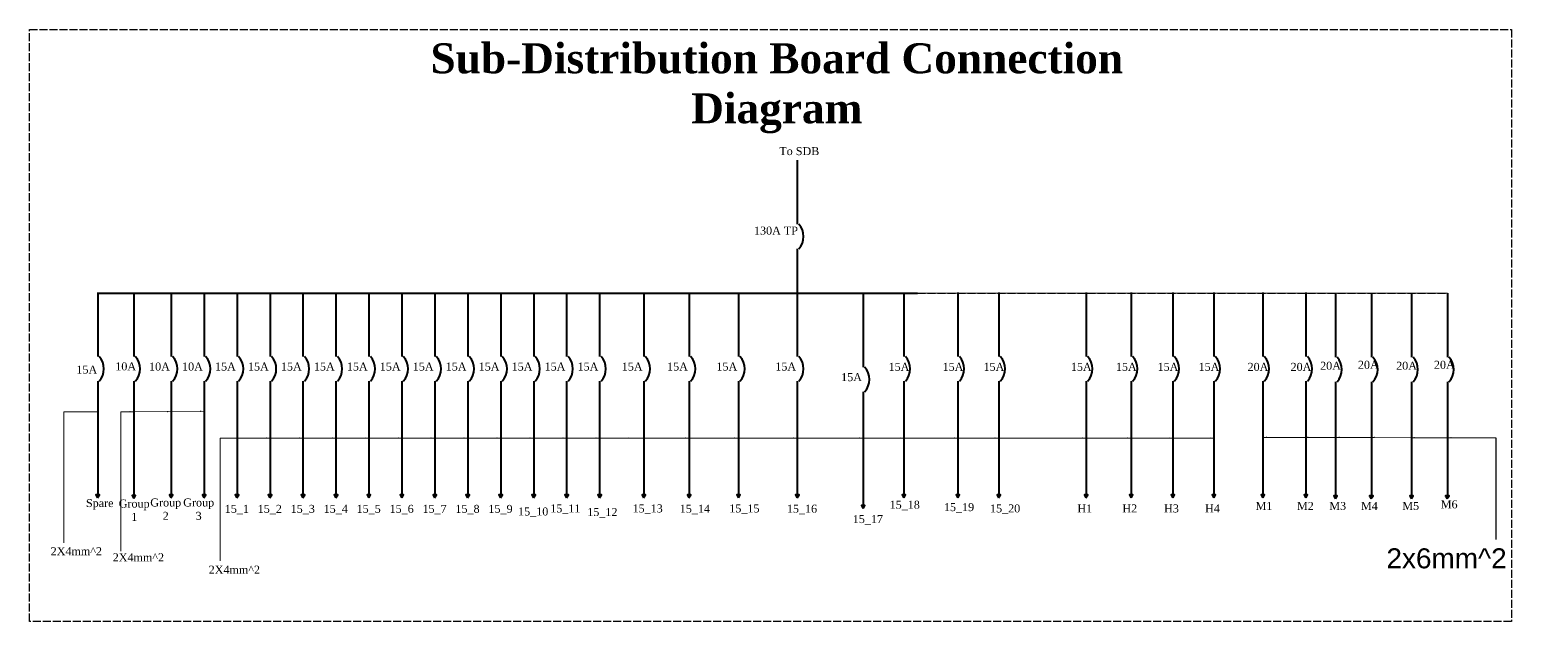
# Model space of a CAD drawing. Header units: inches. Extents: x 1396 to 31789, y 4626 to 27828.
# Drawn here: x 22591 to 24813, y 24993 to 25880 of the extents above; entities that cross this region are included whole.
import ezdxf

# ---------------------------------------------------------------- set-up
doc = ezdxf.new("R2010")
doc.units = ezdxf.units.IN
doc.header["$MEASUREMENT"] = 0
doc.linetypes.add('ACAD_ISO02W100', pattern=[15, 12, -3])
doc.layers.add('bed and sufa', color=90, linetype='Continuous')
doc.layers.add('text', color=6, linetype='Continuous', lineweight=9)
doc.styles.add('A', font='times.ttf', dxfattribs={"height": 12})
doc.styles.add('Komol Dim', font='ARIALN.TTF')
doc.styles.get("Standard").update_dxf_attribs({"font": 'arial.ttf'})
doc.dimstyles.new('komol Dim', dxfattribs={"dimscale": 0, "dimtxt": 6, "dimasz": 2, "dimexe": 0.5, "dimexo": 0, "dimgap": 0, "dimtad": 2, "dimdec": 1, "dimzin": 3, "dimdsep": 46, "dimlunit": 4, "dimtxsty": 'Komol Dim', "dimblk": 'do.col', "dimcen": 1, "dimdle": 1, "dimclrd": 7, "dimclre": 8, "dimclrt": 256, "dimaunit": 1, "dimadec": 0, "dimazin": 0, "dimtfac": 1, "dimtdec": 1, "dimtofl": 0, "dimtmove": 2, "dimatfit": 3, "dimfxl": 1, "dimtfill": 1, "dimtfillclr": 3, "dimtolj": 1, "dimtzin": 0, "dimlwd": 13, "dimlwe": 13, "dimarcsym": 0})

# ---------------------------------------------------------------- blocks, each defined once
blk = doc.blocks.new('do.col')
at = {"color": 0, "linetype": 'ByBlock', "lineweight": -2}
for p in [(-1, 0), (0, 1), (0, -1), (1, 0)]:
    blk.add_line(p, (0, 0), dxfattribs=at)
at = {"color": 3, "const_width": 0.375}
blk.add_lwpolyline([(-0.1875, 0, 1), (0.1875, 0, 1)], format="xyb", close=True, dxfattribs=at)

msp = doc.modelspace()

# ---------------------------------------------------------------- linework, layer by layer
at = {"color": 7, "lineweight": 40}
for p, q in [((23742.23, 25684.93), (23742.23, 25588.85)), ((23742.23, 25551.64), (23742.23, 25486.44)), ((22693.03, 25486.44), (22693.03, 25390.36)), ((22747.21, 25486.44), (22747.21, 25390.36)), ((22803.2, 25486.44), (22803.2, 25390.36)), ((22852.62, 25486.44), (22852.62, 25390.36)), ((22902.04, 25486.44), (22902.04, 25390.36)), ((22951.47, 25486.44), (22951.47, 25390.36)), ((23000.89, 25486.44), (23000.89, 25390.36)), ((23050.31, 25486.44), (23050.31, 25390.36)), ((23099.73, 25486.44), (23099.73, 25390.36)), ((23149.16, 25486.44), (23149.16, 25390.36)), ((23198.58, 25486.44), (23198.58, 25390.36)), ((23248, 25486.44), (23248, 25390.36)), ((23297.43, 25486.44), (23297.43, 25390.36)), ((23346.85, 25486.44), (23346.85, 25390.36)), ((23396.27, 25486.44), (23396.27, 25390.36)), ((23445.7, 25486.44), (23445.7, 25390.36)), ((23512, 25486.44), (23512, 25390.36)), ((23580, 25486.44), (23580, 25390.36)), ((23654, 25486.44), (23654, 25390.36)), ((23742.23, 25486.44), (23742.23, 25390.36)), ((23841, 25486.44), (23841, 25374.41)), ((23902, 25486.44), (23902, 25390.36)), ((23983, 25486.44), (23983, 25390.36)), ((24044.34, 25486.44), (24044.34, 25390.36)), ((24175.34, 25486.44), (24175.34, 25390.36)), ((24242.84, 25486.44), (24242.84, 25390.36)), ((24305.34, 25486.44), (24305.34, 25390.36)), ((24366.84, 25486.44), (24366.84, 25390.36)), ((24440.34, 25486.44), (24440.34, 25390.36)), ((24504.84, 25486.44), (24504.84, 25390.36)), ((22693.03, 25485.37), (23922.45, 25485.37)), ((24549.38, 25485.37), (24549.38, 25389.28)), ((24603.11, 25485.37), (24603.11, 25389.28)), ((24663.38, 25485.37), (24663.38, 25389.28)), ((24717.11, 25485.37), (24717.11, 25389.28)), ((22693.03, 25353.22), (22693.03, 25182.65)), ((22747.21, 25353.22), (22747.21, 25182.65)), ((22803.2, 25353.22), (22803.2, 25182.65)), ((22852.62, 25353.22), (22852.62, 25182.65)), ((22902.04, 25353.22), (22902.04, 25182.65)), ((22951.47, 25353.22), (22951.47, 25182.65)), ((23000.89, 25353.22), (23000.89, 25182.65)), ((23050.31, 25353.22), (23050.31, 25182.65)), ((23099.73, 25353.22), (23099.73, 25182.65)), ((23149.16, 25353.22), (23149.16, 25182.65)), ((23198.58, 25353.22), (23198.58, 25182.65)), ((23248, 25353.22), (23248, 25182.65)), ((23297.43, 25353.22), (23297.43, 25182.65)), ((23346.85, 25353.22), (23346.85, 25182.65)), ((23396.27, 25353.22), (23396.27, 25182.65)), ((23445.7, 25353.22), (23445.7, 25182.65)), ((23512, 25353.22), (23512, 25182.65)), ((23580, 25353.22), (23580, 25182.65)), ((23654, 25353.22), (23654, 25182.65)), ((23742.23, 25353.22), (23742.23, 25182.65)), ((23902, 25353.22), (23902, 25182.65)), ((23983, 25353.22), (23983, 25182.65)), ((24044.34, 25353.22), (24044.34, 25182.65)), ((24175.34, 25353.22), (24175.34, 25182.65)), ((24242.84, 25353.22), (24242.84, 25182.65)), ((24305.34, 25353.22), (24305.34, 25182.65)), ((24366.84, 25353.22), (24366.84, 25182.65)), ((24440.34, 25353.22), (24440.34, 25182.65)), ((24504.84, 25353.22), (24504.84, 25182.65)), ((23841, 25337.27), (23841, 25166.71)), ((24549.38, 25352.14), (24549.38, 25181.58)), ((24603.11, 25352.14), (24603.11, 25181.58)), ((24663.38, 25352.14), (24663.38, 25181.58)), ((24717.11, 25352.14), (24717.11, 25181.58))]:
    msp.add_line(p, q, dxfattribs=at)
at = {"linetype": 'ACAD_ISO02W100'}
msp.add_line((23922.45, 25485.37), (24717.11, 25485.37), dxfattribs=at)
at = {"linetype": 'ByBlock', "lineweight": 25}
msp.add_line((24789.7, 25268.5), (24789.7, 25116), dxfattribs=at)
at = {"color": 7, "lineweight": 40}
for points in [[(22692.8, 25178.31), (22695.66, 25182.65), (22690.39, 25182.65), (22692.8, 25178.31)], [(22747.09, 25177.23), (22749.96, 25181.58), (22744.69, 25181.58), (22747.09, 25177.23)], [(22802.96, 25178.31), (22805.83, 25182.65), (22800.56, 25182.65), (22802.96, 25178.31)], [(22852.39, 25178.31), (22855.25, 25182.65), (22849.98, 25182.65), (22852.39, 25178.31)], [(22901.81, 25178.31), (22904.68, 25182.65), (22899.41, 25182.65), (22901.81, 25178.31)], [(22951.23, 25178.31), (22954.1, 25182.65), (22948.83, 25182.65), (22951.23, 25178.31)], [(23000.66, 25178.31), (23003.52, 25182.65), (22998.25, 25182.65), (23000.66, 25178.31)], [(23050.08, 25178.31), (23052.95, 25182.65), (23047.68, 25182.65), (23050.08, 25178.31)], [(23099.5, 25178.31), (23102.37, 25182.65), (23097.1, 25182.65), (23099.5, 25178.31)], [(23148.93, 25178.31), (23151.79, 25182.65), (23146.52, 25182.65), (23148.93, 25178.31)], [(23198.35, 25178.31), (23201.22, 25182.65), (23195.95, 25182.65), (23198.35, 25178.31)], [(23247.77, 25178.31), (23250.64, 25182.65), (23245.37, 25182.65), (23247.77, 25178.31)], [(23297.19, 25178.31), (23300.06, 25182.65), (23294.79, 25182.65), (23297.19, 25178.31)], [(23346.62, 25178.31), (23349.48, 25182.65), (23344.21, 25182.65), (23346.62, 25178.31)], [(23396.04, 25178.31), (23398.91, 25182.65), (23393.64, 25182.65), (23396.04, 25178.31)], [(23445.46, 25178.31), (23448.33, 25182.65), (23443.06, 25182.65), (23445.46, 25178.31)], [(23511.77, 25178.31), (23514.63, 25182.65), (23509.37, 25182.65), (23511.77, 25178.31)], [(23579.77, 25178.31), (23582.63, 25182.65), (23577.37, 25182.65), (23579.77, 25178.31)], [(23653.77, 25178.31), (23656.63, 25182.65), (23651.37, 25182.65), (23653.77, 25178.31)], [(23742, 25178.31), (23744.87, 25182.65), (23739.6, 25182.65), (23742, 25178.31)], [(23901.77, 25178.31), (23904.63, 25182.65), (23899.37, 25182.65), (23901.77, 25178.31)], [(23982.77, 25178.31), (23985.63, 25182.65), (23980.37, 25182.65), (23982.77, 25178.31)], [(24044.11, 25178.31), (24046.97, 25182.65), (24041.7, 25182.65), (24044.11, 25178.31)], [(24175.11, 25178.31), (24177.97, 25182.65), (24172.7, 25182.65), (24175.11, 25178.31)], [(24242.61, 25178.31), (24245.47, 25182.65), (24240.2, 25182.65), (24242.61, 25178.31)], [(24305.11, 25178.31), (24307.97, 25182.65), (24302.7, 25182.65), (24305.11, 25178.31)], [(24366.61, 25178.31), (24369.47, 25182.65), (24364.2, 25182.65), (24366.61, 25178.31)], [(24440.11, 25178.31), (24442.97, 25182.65), (24437.7, 25182.65), (24440.11, 25178.31)], [(24504.61, 25178.31), (24507.47, 25182.65), (24502.2, 25182.65), (24504.61, 25178.31)], [(24549.08, 25177.07), (24551.95, 25181.42), (24546.68, 25181.42), (24549.08, 25177.07)], [(24602.78, 25177.17), (24605.65, 25181.51), (24600.38, 25181.51), (24602.78, 25177.17)], [(24663.08, 25177.07), (24665.95, 25181.42), (24660.68, 25181.42), (24663.08, 25177.07)], [(24716.78, 25177.17), (24719.65, 25181.51), (24714.38, 25181.51), (24716.78, 25177.17)], [(23840.77, 25162.36), (23843.63, 25166.71), (23838.37, 25166.71), (23840.77, 25162.36)]]:
    msp.add_lwpolyline(points, close=True, dxfattribs=at)
for centre in [(23724.22, 25570.28), (22675.01, 25371.79), (22729.19, 25371.79), (22785.18, 25371.79), (22834.6, 25371.79), (22884.03, 25371.79), (22933.45, 25371.79), (22982.87, 25371.79), (23032.3, 25371.79), (23081.72, 25371.79), (23131.14, 25371.79), (23180.56, 25371.79), (23229.99, 25371.79), (23279.41, 25371.79), (23328.83, 25371.79), (23378.26, 25371.79), (23427.68, 25371.79), (23493.98, 25371.79), (23561.98, 25371.79), (23635.98, 25371.79), (23724.22, 25371.79), (23883.98, 25371.79), (23964.98, 25371.79), (24026.32, 25371.79), (24157.32, 25371.79), (24224.82, 25371.79), (24287.32, 25371.79), (24348.82, 25371.79), (24422.32, 25371.79), (24486.82, 25371.79), (24531.36, 25370.71), (24585.09, 25370.71), (24645.36, 25370.71), (24699.09, 25370.71), (23822.98, 25355.84)]:
    msp.add_arc(centre, 27.46, 317.44913, 42.55087, dxfattribs=at)
at = {"layer": 'bed and sufa', "linetype": 'ACAD_ISO02W100'}
msp.add_lwpolyline([(22591, 25880.5), (24813, 25880.5), (24813, 24993), (22591, 24993)], close=True, dxfattribs=at)
at = {"layer": 'text', "color": 0}
msp.add_line((23922.45, 25485.37), (24717.11, 25485.37), dxfattribs=at)

# ---------------------------------------------------------------- texts
at = {"color": 7, "lineweight": 30, "insert": (23711.4, 25792.45), "char_height": 45, "width": 1064.874, "attachment_point": 5, "style": 'A'}
msp.add_mtext('{\\fTimes New Roman|b1|i0|c0|p18;\\C3;Sub-Distribution Board Connection Diagram}', dxfattribs=at)
at = {"color": 7, "lineweight": 40, "char_height": 12, "style": 'A'}
for s, insert, width, attachment_point in [('To SDB', (23715.21, 25704.28), 64.7387, 1), ('130A TP', (23677.24, 25585.07), 69.4119, 1), ('15A', (22661.15, 25376.63), 18.0749, 1), ('10A', (22719.44, 25381.5), 18.0749, 1), ('10A', (22770.14, 25381.21), 18.0749, 1), ('10A', (22819.56, 25381.21), 18.0749, 1), ('15A', (22868.99, 25381.21), 18.0749, 1), ('15A', (22918.41, 25381.21), 18.0749, 1), ('15A', (22967.83, 25381.21), 18.0749, 1), ('15A', (23017.26, 25381.21), 18.0749, 1), ('15A', (23066.68, 25381.21), 18.0749, 1), ('15A', (23116.1, 25381.21), 18.0749, 1), ('15A', (23165.52, 25381.21), 18.0749, 1), ('15A', (23214.95, 25381.21), 18.0749, 1), ('15A', (23264.37, 25381.21), 18.0749, 1), ('15A', (23313.79, 25381.21), 18.0749, 1), ('15A', (23363.22, 25381.21), 18.0749, 1), ('15A', (23412.64, 25381.21), 18.0749, 1), ('15A', (23478.94, 25381.21), 18.0749, 1), ('15A', (23546.94, 25381.21), 18.0749, 1), ('15A', (23620.94, 25381.21), 18.0749, 1), ('15A', (23709.18, 25381.21), 18.0749, 1), ('15A', (23879.05, 25380.72), 18.0749, 1), ('15A', (23960.05, 25380.72), 18.0749, 1), ('15A', (24021.39, 25380.72), 18.0749, 1), ('15A', (24152.39, 25380.72), 18.0749, 1), ('15A', (24219.89, 25380.72), 18.0749, 1), ('15A', (24282.39, 25380.72), 18.0749, 1), ('15A', (24343.89, 25380.72), 18.0749, 1), ('20A', (24417.39, 25380.72), 18.0749, 1), ('20A', (24481.89, 25380.72), 18.0749, 1), ('20A', (24526.22, 25382.36), 18.0749, 1), ('20A', (24582.85, 25383.85), 18.0749, 1), ('20A', (24640.22, 25382.36), 18.0749, 1), ('20A', (24696.85, 25383.85), 18.0749, 1), ('15A', (23807.94, 25365.27), 18.0749, 1), ('Spare', (22675.46, 25176.44), 25.8059, 1), ('Group 1', (22747.82, 25175.68), 25.8059, 2), ('Group 2', (22795.09, 25177.3), 25.8059, 2), ('Group 3', (22844.51, 25177.3), 25.8059, 2), ('15_1', (22883.59, 25167.75), 25.8059, 1), ('15_2', (22933.01, 25167.75), 25.8059, 1), ('15_3', (22982.43, 25167.75), 25.8059, 1), ('15_4', (23031.85, 25167.75), 25.8059, 1), ('15_5', (23081.28, 25167.75), 25.8059, 1), ('15_6', (23130.7, 25167.75), 25.8059, 1), ('15_7', (23180.12, 25167.75), 25.8059, 1), ('15_8', (23229.55, 25167.75), 25.8059, 1), ('15_9', (23278.97, 25167.75), 25.8059, 1), ('15_10', (23323.5, 25163.82), 25.8059, 1), ('15_11', (23371.71, 25168.39), 25.8059, 1), ('15_12', (23427.21, 25163), 25.8059, 1), ('15_13', (23495.09, 25168.39), 25.8059, 1), ('15_14', (23565.96, 25168), 25.8059, 1), ('15_15', (23640.24, 25168.39), 25.8059, 1), ('15_16', (23726.55, 25168), 25.8059, 1), ('15_18', (23880.66, 25174), 25.8059, 1), ('15_19', (23962.05, 25170.32), 25.8059, 1), ('15_20', (24031.21, 25168.39), 25.8059, 1), ('H1', (24162.21, 25168.39), 25.8059, 1), ('H2', (24229.71, 25168.39), 25.8059, 1), ('H3', (24292.21, 25168.39), 25.8059, 1), ('H4', (24353.71, 25168.39), 25.8059, 1), ('M1', (24429.49, 25172.12), 25.8059, 1), ('M2', (24491.49, 25172.12), 25.8059, 1), ('M3', (24539.99, 25172.12), 25.8059, 1), ('M4', (24587.49, 25172.12), 25.8059, 1), ('M5', (24649.49, 25172.12), 25.8059, 1), ('M6', (24707.17, 25174.57), 25.8059, 1), ('15_17', (23825.4, 25152.45), 25.8059, 1), ('2X4mm^ 2', (22622.55, 25104.29), 43.9266, 1), ('2X4mm^ 2', (22715.6, 25094.99), 43.9266, 1), ('2X4mm^ 2', (22859.5, 25076.5), 43.9266, 1)]:
    msp.add_mtext(s, dxfattribs=dict(at, insert=insert, width=width, attachment_point=attachment_point))
at = {"linetype": 'ByBlock', "lineweight": 25, "insert": (24625.65, 25102.57), "char_height": 0.2, "attachment_point": 1}
msp.add_mtext_dynamic_manual_height_columns('{\\H150x;2x6mm^ 2}', width=52.5, gutter_width=1, heights=[0], dxfattribs=at)

# ---------------------------------------------------------------- leaders
for points in [[(22803.2, 25307.63), (22747.21, 25307.37)], [(22852.62, 25308.15), (22803.2, 25307.63)], [(22747.21, 25307.37), (22727.91, 25307.37), (22727.91, 25098.2)], [(22951.47, 25267.93), (22876.5, 25267.93), (22876.5, 25084)], [(23000.89, 25267.93), (22951.47, 25267.93)], [(23050.31, 25267.93), (23000.89, 25267.93)], [(23099.73, 25267.93), (23050.31, 25267.93)], [(23149.92, 25267.93), (23098.5, 25267.93)], [(23198.58, 25267.93), (23149.16, 25267.93)], [(23248, 25267.93), (23198.58, 25267.93)], [(23297.43, 25267.93), (23248, 25267.93)], [(23346.85, 25267.93), (23297.43, 25267.93)], [(23396.27, 25267.93), (23346.85, 25267.93)], [(23445.7, 25267.93), (23396.27, 25267.93)], [(23495.12, 25267.93), (23445.7, 25267.93)], [(23580, 25267.93), (23495.12, 25267.93)], [(23654, 25267.93), (23580, 25267.93)], [(23742.42, 25267.93), (23654, 25267.93)], [(23841, 25268), (23742.23, 25267.93)], [(23902, 25267.93), (23841, 25268)], [(23983, 25268), (23902, 25267.93)], [(24044.34, 25267.93), (23983, 25267.93)], [(24175.34, 25267.93), (24044.34, 25267.93)], [(24242.84, 25267.93), (24175.34, 25267.93)], [(24305.34, 25267.93), (24242.84, 25267.93)], [(24366.84, 25267.93), (24305.34, 25267.93)], [(24440.34, 25269), (24507.92, 25269)], [(24502.29, 25269), (24551.71, 25269)], [(24549.38, 25269), (24604.42, 25269)], [(24602, 25269), (24663.38, 25268.5)], [(24662, 25268.5), (24720.42, 25268.5)], [(24717.11, 25268.5), (24789.7, 25268.5)]]:
    msp.add_leader(points, dimstyle='komol Dim', override={"dimscale": 1, "dimasz": 6, "dimtad": 0})
at = {"color": 7, "lineweight": 40}
msp.add_leader([(22693.96, 25307.32), (22642.52, 25307.32), (22642.52, 25110.8)], dimstyle='komol Dim', override={"dimscale": 1, "dimasz": 6, "dimtad": 0, "dimfxl": 0, "dimfxlon": 1, "dimarcsym": 1}, dxfattribs=at)

doc.saveas('drawing.dxf')
